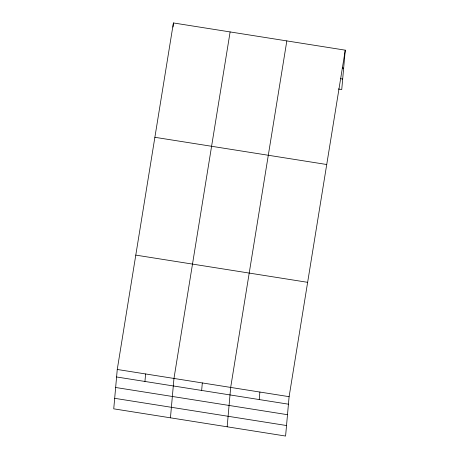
<?xml version="1.0" encoding="UTF-8"?>
<svg xmlns="http://www.w3.org/2000/svg" width="459" height="459" viewBox="0 0 459 459"><rect width="100%" height="100%" fill="white"/><g stroke="black" fill="none" stroke-linecap="round" stroke-linejoin="round"><path stroke-width="0.69" d="M117.257 369.466L113.74 408.837L285.59 436.05L289.107 396.674L345.26 50.163L173.41 22.95L117.257 369.466L289.107 396.674M173.043 27.047L173.41 22.95M144.941 381.463L145.612 373.953M170.45 417.816L173.967 378.445L230.12 31.929M201.65 390.443L202.321 382.932M227.165 426.795L230.676 387.425L286.829 40.908M259.22 399.559L259.892 392.049M345.26 50.163L341.743 89.534L338.266 88.983M342.259 67.966L343.648 68.184M340.595 78.69L342.684 79.023M154.878 137.298L326.728 164.511M135.784 255.112L307.639 282.325M116.586 376.971L288.436 404.184M115.645 387.488L287.495 414.701M114.681 398.32L286.531 425.533"/></g></svg>
